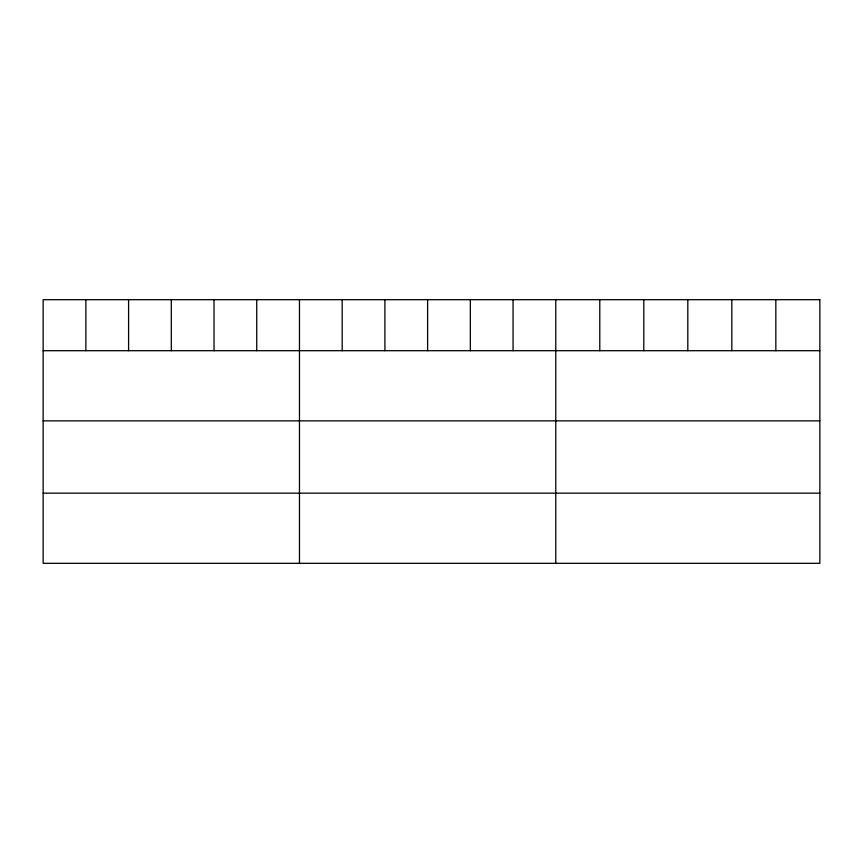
<?xml version="1.0" encoding="UTF-8"?>
<svg xmlns="http://www.w3.org/2000/svg" width="863" height="863" viewBox="0 0 863 863"><rect width="100%" height="100%" fill="white"/><g stroke="black" fill="none" stroke-linecap="round" stroke-linejoin="round"><path stroke-width="1.29" d="M43.15 350.702L819.85 350.702M43.15 420.864L819.85 420.864M43.15 493.151L819.85 493.151M775.837 299.688L775.837 350.702M731.824 299.688L731.824 350.702M687.811 299.688L687.811 350.702M643.798 299.688L643.798 350.702M599.785 299.688L599.785 350.702M555.772 299.688L555.772 563.312M513.054 299.688L513.054 350.702M470.335 299.688L470.335 350.702M427.617 299.688L427.617 350.702M384.898 299.688L384.898 350.702M342.18 299.688L342.18 350.702M299.461 299.688L299.461 563.312M256.743 299.688L256.743 350.702M214.024 299.688L214.024 350.702M171.306 299.688L171.306 350.702M128.587 299.688L128.587 350.702M85.868 299.688L85.868 350.702M819.85 299.688L43.15 299.688L43.15 563.312L819.85 563.312L819.85 299.688"/></g></svg>
